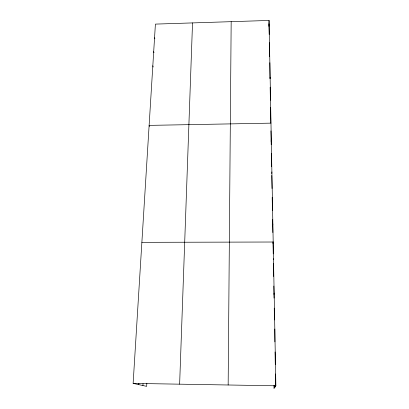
<?xml version="1.0" encoding="UTF-8"?>
<svg xmlns="http://www.w3.org/2000/svg" width="409" height="409" viewBox="0 0 409 409"><rect width="100%" height="100%" fill="white"/><g stroke="black" fill="none" stroke-linecap="round" stroke-linejoin="round"><path stroke-width="0.61" d="M228.156 384.992L231.172 21.667M268.912 26.278L269.066 20.45L155.405 24.105L133.129 383.391L146.662 386.357L146.836 383.218M269.49 51.554L269.582 48.339M269.853 62.7L269.986 78.472M270.083 78.559L270.124 77.352M179.628 384.179L192.527 22.914M270.298 95.215L270.405 92.306M270.579 110.369L270.686 107.567M271.157 141.616L271.274 139.055M271.453 157.736L271.576 155.302M271.791 173.62L271.883 171.898M142.915 385.539L143.022 383.662M138.784 384.634L138.856 383.381M272.389 208.196L272.522 206.187M272.716 225.763L272.854 223.902M273.048 243.713L273.192 242.016L141.877 242.338M273.401 259.73L273.503 258.698M273.984 294.337L274.142 293.115M274.311 311.914L274.475 310.866M274.812 329L274.863 341.878M269.066 20.45L275.87 385.794L274.004 388.55L273.948 385.467M270.978 123.145L149.127 125.384L149.53 126.432M133.129 383.391L275.87 385.794M152.823 65.803L153.196 67.02M153.702 51.631L154.004 52.679M154.561 37.735L154.863 38.814M268.974 23.845L269.173 34.448M269.321 42.654L269.582 56.514M270.15 87.173L270.39 100.266M270.553 109.106L270.809 122.736M270.957 130.88L271.213 144.714M271.377 153.395L271.617 166.601M271.781 175.446L272.026 188.523M272.189 197.378L272.435 210.707M272.599 219.49L272.839 232.573M273.013 241.857L273.238 253.887M273.411 263.37L273.652 276.489M273.831 286.044L274.056 298.105M274.24 308.146L274.459 319.961M275.053 351.944L275.283 364.434M275.456 373.949L275.681 386.07M275.068 385.672L275.088 386.95M274.475 385.237L274.521 387.788"/></g></svg>
